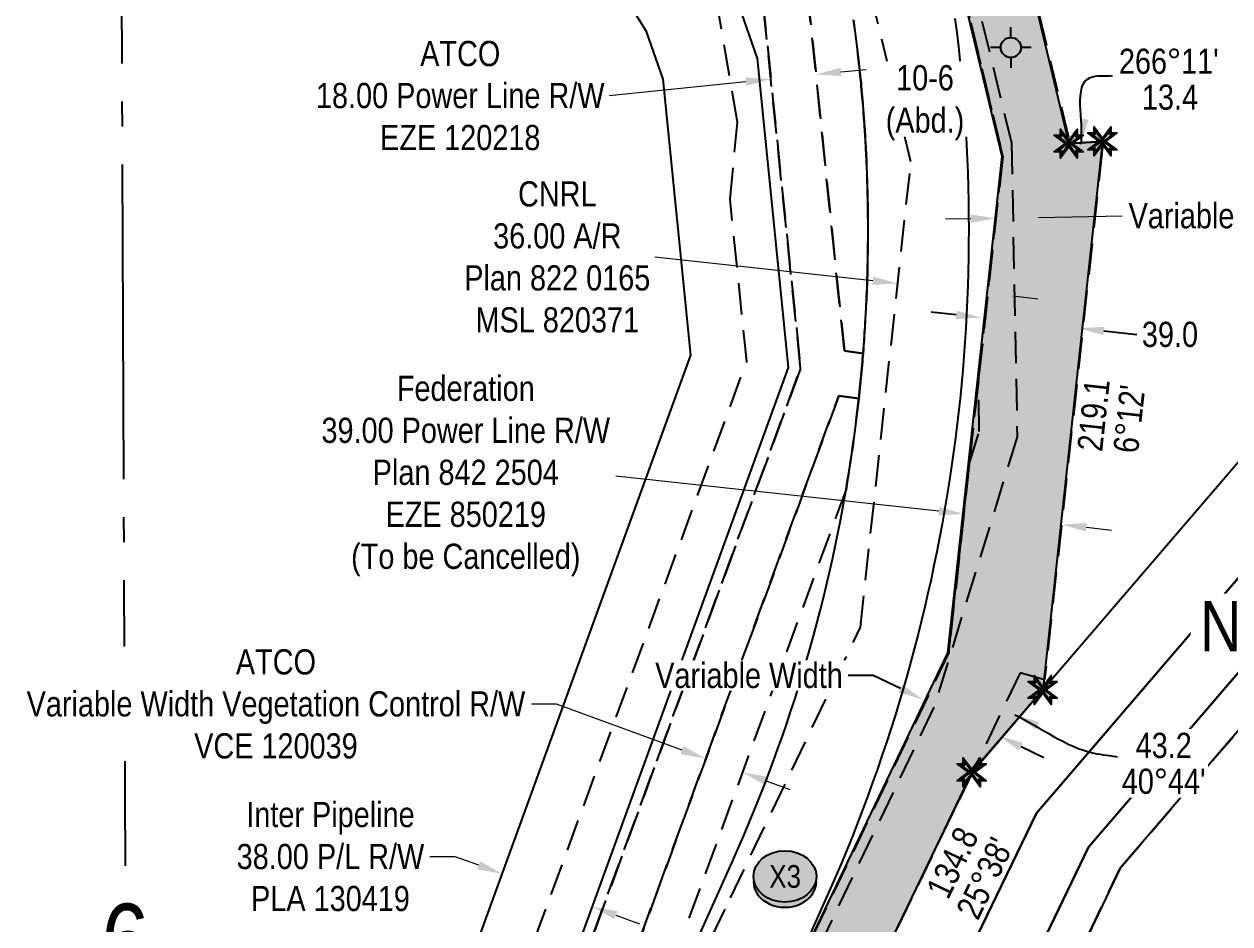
# Model space of a CAD drawing. Extents: x 516054 to 518684, y 6058562 to 6061257.
# Drawn here: x 516116.8 to 516595.6, y 6059493.9 to 6059851 of the extents above; entities that cross this region are included whole.
import ezdxf
from ezdxf.enums import TextEntityAlignment as Align

# ---------------------------------------------------------------- set-up
doc = ezdxf.new("R2010")
doc.units = 0
doc.header["$LTSCALE"] = 5
doc.header["$PDSIZE"] = 0.5
for name, pattern in [('foc-ACCESSROAD', [3.75, 2.5, -1.25]), ('foc-FLOWLINE', [3.75, 2.5, -1.25]), ('foc-QUARTERLINE', [33, 25, -3, 2, -3])]:
    doc.linetypes.add(name, pattern=pattern)
doc.layers.get('Defpoints').update_dxf_attribs({"color": 9})
for name, color, linetype in [('10', 1, 'Continuous'), ('9', 3, 'Continuous'), ('C-EZE', 13, 'foc-FLOWLINE'), ('C-SYMBOL', 7, 'Continuous'), ('F-AR', 190, 'foc-ACCESSROAD'), ('F-EZE', 190, 'foc-FLOWLINE'), ('F-RW', 190, 'Continuous'), ('F-VCE', 190, 'foc-FLOWLINE'), ('F-WS', 190, 'foc-ACCESSROAD'), ('F-WS-S', 190, 'Continuous'), ('L-BD1', 253, 'Continuous'), ('L-MON', 1, 'Continuous'), ('L-SECLBL', 7, 'Continuous'), ('L-SECQ', 8, 'foc-QUARTERLINE'), ('L-TITLEDB', 4, 'Continuous'), ('P-CROSSINGS', 250, 'Continuous'), ('P-PROPOSED', 10, 'Continuous'), ('P-PROPOSED-H', 21, 'Continuous'), ('P-TXT', 4, 'Continuous')]:
    doc.layers.add(name, color=color, linetype=linetype)
for name, color, linetype, lineweight in [('C-EZE-T', 13, 'Continuous', 9), ('F-AR-T', 190, 'Continuous', 9), ('F-RW-T', 190, 'Continuous', 9), ('F-VCE-T', 190, 'Continuous', 9), ('F-WS-T', 190, 'Continuous', 9)]:
    doc.layers.add(name, color=color, linetype=linetype, lineweight=lineweight)
doc.styles.add('175L', font='ARIALN.TTF', dxfattribs={"height": 20})
doc.styles.add('80CG', font='ARIALN.TTF', dxfattribs={"height": 10})
doc.styles.add('80L', font='ARIALN.TTF', dxfattribs={"height": 10})
doc.styles.add('Crossing', font='ARIALN.TTF', dxfattribs={"height": 10})
doc.styles.add('SIMPLEX', font='ARIALN.TTF')
doc.dimstyles.new('Compass 5 000', dxfattribs={"dimscale": 5, "dimtxt": 9, "dimasz": 2, "dimexe": 0.2, "dimexo": 0.0625, "dimgap": 0.5, "dimtad": 0, "dimtih": 1, "dimtoh": 1, "dimzin": 0, "dimdsep": 46, "dimtxsty": '80CG', "dimcen": 0.1, "dimse1": 1, "dimse2": 1, "dimclrd": 256, "dimclrt": 256, "dimaunit": 1, "dimadec": 4, "dimazin": 0, "dimtfac": 0.06, "dimtofl": 0, "dimtmove": 0, "dimatfit": 1, "dimfxl": 0.2, "dimtolj": 1, "dimtzin": 0, "dimlwd": -1, "dimarcsym": 0})

# ---------------------------------------------------------------- blocks, each defined once
blk = doc.blocks.new('L-SECLBL')
at = {"layer": '9', "color": 7}
for p, q in [((-5.08, -27.83), (-12.29, -27.83)), ((20.7, -27.83), (13.5, -27.83))]:
    blk.add_line(p, q, dxfattribs=at)
at = {"layer": '10', "color": 2, "style": 'SIMPLEX'}
blk.add_attdef('SEC', text='', height=30, dxfattribs=at).set_placement((0, 0), align=Align.MIDDLE)
at = {"layer": '10', "color": 5, "style": '80L'}
blk.add_attdef('TWP', text='', height=9.5, dxfattribs=at).set_placement((-14.43, -27.37), align=Align.MIDDLE_RIGHT)
blk.add_attdef('RGE', text='', height=9.5, dxfattribs=at).set_placement((3.62, -27.37), align=Align.MIDDLE_CENTER)
blk.add_attdef('MER', text='', height=9.5, dxfattribs=at).set_placement((23.17, -27.37), align=Align.MIDDLE_LEFT)
blk = doc.blocks.new('*D393')
at = {"layer": 'Defpoints', "color": 0, "transparency": 16777216}
for p in [(516463.76, 6059748.1), (516462.61, 6059737.54), (516498.37, 6059733.66)]:
    blk.add_point(p, dxfattribs=at)
at = {"layer": 'F-AR-T', "transparency": 16777216}
for p, q in [((516453.82, 6059749.19), (516367.32, 6059758.58)), ((516509.45, 6059743.14), (516519.4, 6059742.06))]:
    blk.add_line(p, q, dxfattribs=at)
for points in [[(516454, 6059750.84), (516453.64, 6059747.53), (516463.76, 6059748.1)], [(516509.64, 6059744.8), (516509.27, 6059741.48), (516499.51, 6059744.22)]]:
    blk.add_solid(points, dxfattribs=at)
at = {"layer": 'F-AR-T', "transparency": 16777216, "insert": (516328.55, 6059758.58), "char_height": 10, "attachment_point": 5, "style": '80CG'}
blk.add_mtext('\\A1;CNRL\\P36.00 A/R\\PPlan 822 0165\\PMSL 820371', dxfattribs=at)
blk = doc.blocks.new('*D381')
at = {"layer": 'Defpoints', "color": 0, "transparency": 16777216}
for p in [(516430.86, 6059834.99), (516412.97, 6059833.16), (516413.38, 6059829.22)]:
    blk.add_point(p, dxfattribs=at)
at = {"layer": 'F-RW-T', "transparency": 16777216}
for p, q in [((516441.21, 6059832.08), (516451.16, 6059833.1)), ((516403.43, 6059828.2), (516349.16, 6059822.63))]:
    blk.add_line(p, q, dxfattribs=at)
for points in [[(516441.04, 6059833.73), (516441.38, 6059830.42), (516431.26, 6059831.06)], [(516403.26, 6059829.86), (516403.6, 6059826.54), (516413.38, 6059829.22)]]:
    blk.add_solid(points, dxfattribs=at)
at = {"layer": 'F-RW-T', "transparency": 16777216, "insert": (516290.02, 6059822.63), "char_height": 10, "attachment_point": 5, "style": '80CG'}
blk.add_mtext('\\A1;ATCO\\P18.00 Power Line R/W\\PEZE 120218', dxfattribs=at)
blk = doc.blocks.new('*D383')
at = {"layer": 'Defpoints', "color": 0, "transparency": 16777216}
for p in [(516363.4, 6059669.4), (516399.08, 6059656.42), (516306.75, 6059513.71)]:
    blk.add_point(p, dxfattribs=at)
at = {"layer": 'F-RW-T', "transparency": 16777216}
for p, q in [((516287.95, 6059520.55), (516277.95, 6059520.55)), ((516297.35, 6059517.13), (516287.95, 6059520.55)), ((516351.82, 6059497.31), (516361.22, 6059493.89))]:
    blk.add_line(p, q, dxfattribs=at)
for points in [[(516297.92, 6059518.7), (516296.78, 6059515.56), (516306.75, 6059513.71)], [(516352.39, 6059498.88), (516351.25, 6059495.74), (516342.42, 6059500.73)]]:
    blk.add_solid(points, dxfattribs=at)
at = {"layer": 'F-RW-T', "transparency": 16777216, "insert": (516238.48, 6059520.55), "char_height": 10, "attachment_point": 5, "style": '80CG'}
blk.add_mtext('\\A1;Inter Pipeline\\P38.00 P/L R/W\\PPLA 130419', dxfattribs=at)
blk = doc.blocks.new('Gabd')
for p, q in [((0, 0.808), (0, 1.616)), ((-0.808, 0), (-1.616, 0)), ((1.616, 0), (0.808, 0)), ((0, -0.808), (0, -1.616))]:
    blk.add_line(p, q)
blk.add_circle((0, 0), 0.8)
blk = doc.blocks.new('*D416')
at = {"layer": 'Defpoints', "color": 0, "linetype": 'Continuous', "transparency": 16777216}
for p in [(516473.81, 6059582.94), (516473.92, 6059583.16), (516503.87, 6059568.79)]:
    blk.add_point(p, dxfattribs=at)
at = {"layer": 'P-TXT', "transparency": 16777216}
for p, q in [((516454.01, 6059592.44), (516444.01, 6059592.44)), ((516464.79, 6059587.26), (516454.01, 6059592.44)), ((516512.77, 6059564.24), (516521.79, 6059559.91))]:
    blk.add_line(p, q, dxfattribs=at)
at = {"layer": 'P-TXT', "linetype": 'Continuous', "transparency": 16777216}
for points in [[(516465.51, 6059588.77), (516464.07, 6059585.76), (516473.81, 6059582.94)], [(516513.49, 6059565.74), (516512.05, 6059562.74), (516503.76, 6059568.57)]]:
    blk.add_solid(points, dxfattribs=at)
at = {"layer": 'P-TXT', "linetype": 'Continuous', "transparency": 16777216, "insert": (516404.68, 6059592.44), "char_height": 10, "attachment_point": 5, "style": '80CG', "bg_fill": 3, "box_fill_scale": 1.1, "bg_fill_color": 256, "bg_fill_true_color": 13158600, "bg_fill_transparency": 0}
blk.add_mtext('\\A1;Variable Width', dxfattribs=at)
blk = doc.blocks.new('xing2')
h = blk.add_hatch(color=50)
h.dxf.hatch_style = 1
edge = h.paths.add_edge_path()
edge.add_ellipse((0, 0), major_axis=(-12.5, 0), ratio=0.816297, start_angle=0, end_angle=360)
h = blk.add_hatch(color=250)
h.dxf.hatch_style = 1
edge = h.paths.add_edge_path()
edge.add_ellipse((0, -2.05), major_axis=(-12.5, 0), ratio=0.816297, start_angle=0, end_angle=180)
edge.add_line((12.5, -2.05), (12.5, 0))
edge.add_ellipse((0, 0), major_axis=(-12.5, 0), ratio=0.816297, start_angle=0, end_angle=180, ccw=False)
edge.add_line((-12.5, 0), (-12.5, -2.05))
at = {"color": 250}
blk.add_ellipse((0, 0), major_axis=(-12.5, 0), ratio=0.816297, dxfattribs=at)
blk.add_ellipse((0, -2.05), major_axis=(-12.5, 0), ratio=0.816297, start_param=0, end_param=3.141593, dxfattribs=at)
at = {"color": 250, "style": 'Crossing'}
blk.add_attdef('CROSSING', text='', height=9, dxfattribs=at).set_placement((0.09, 0.02), align=Align.MIDDLE_CENTER)
at = {"color": 250, "style": 'Crossing', "flags": 1}
for tag, p in [('OWNER', (0.09, -12.49)), ('DESCRIPTION', (0.09, -25.77)), ('LOCATION', (0.09, -39.3)), ('DWG_REF', (0.09, -52.84))]:
    blk.add_attdef(tag, text='', height=9, dxfattribs=at).set_placement(p, align=Align.MIDDLE_CENTER)
blk = doc.blocks.new('*D427')
at = {"layer": 'Defpoints', "color": 0, "linetype": 'Continuous', "transparency": 16777216}
for p in [(516535.69, 6059730.33), (516496.38, 6059729.44), (516535.13, 6059725.22)]:
    blk.add_point(p, dxfattribs=at)
at = {"layer": 'P-TXT', "transparency": 16777216}
for p, q in [((516486.99, 6059735.63), (516477.05, 6059736.71)), ((516545.63, 6059729.24), (516558.72, 6059727.82))]:
    blk.add_line(p, q, dxfattribs=at)
at = {"layer": 'P-TXT', "linetype": 'Continuous', "transparency": 16777216}
for points in [[(516487.17, 6059737.28), (516486.81, 6059733.97), (516496.94, 6059734.54)], [(516545.81, 6059730.9), (516545.45, 6059727.59), (516535.69, 6059730.33)]]:
    blk.add_solid(points, dxfattribs=at)
at = {"layer": 'P-TXT', "linetype": 'Continuous', "transparency": 16777216, "insert": (516571.86, 6059727.82), "char_height": 10, "attachment_point": 5, "style": '80CG', "bg_fill": 3, "box_fill_scale": 1.1, "bg_fill_color": 256, "bg_fill_true_color": 13158600, "bg_fill_transparency": 0}
blk.add_mtext('\\A1;39.0', dxfattribs=at)
blk = doc.blocks.new('*D428')
at = {"layer": 'C-EZE-T', "transparency": 16777216}
for p, q in [((516480.07, 6059657.68), (516351.74, 6059671.63)), ((516538.73, 6059651.31), (516548.67, 6059650.23))]:
    blk.add_line(p, q, dxfattribs=at)
at = {"layer": 'C-EZE-T', "linetype": 'Continuous', "transparency": 16777216}
for points in [[(516480.25, 6059659.34), (516479.89, 6059656.03), (516490.01, 6059656.6)], [(516538.91, 6059652.97), (516538.55, 6059649.65), (516528.79, 6059652.39)]]:
    blk.add_solid(points, dxfattribs=at)
at = {"layer": 'Defpoints', "color": 0, "linetype": 'Continuous', "transparency": 16777216}
for p in [(516489.62, 6059653.02), (516490.01, 6059656.6), (516528.4, 6059648.81)]:
    blk.add_point(p, dxfattribs=at)
at = {"layer": 'C-EZE-T', "linetype": 'Continuous', "transparency": 16777216, "insert": (516292.21, 6059671.63), "char_height": 10, "attachment_point": 5, "style": '80CG'}
blk.add_mtext('\\A1;Federation\\P39.00 Power Line R/W\\PPlan 842 2504\\PEZE 850219\\P(To be Cancelled)', dxfattribs=at)
blk = doc.blocks.new('TEMP')
h = blk.add_hatch(color=255)
h.dxf.hatch_style = 1
h.paths.add_polyline_path([(-1.152, -0.666), (-0.666, -0.666), (-0.666, -1.152), (0, -0.251), (0.666, -1.152), (0.666, -0.666), (1.152, -0.666), (0.251, 0), (1.152, 0.666), (0.666, 0.666), (0.666, 1.152), (0, 0.251), (-0.666, 1.152), (-0.666, 0.666), (-1.152, 0.666), (-0.251, 0)])
h.paths.add_polyline_path([(0.566, 0.849), (0.566, 0.566), (0.849, 0.566), (0.083, 0), (0.849, -0.566), (0.566, -0.566), (0.566, -0.849), (0, -0.083), (-0.566, -0.849), (-0.566, -0.566), (-0.849, -0.566), (-0.083, 0), (-0.849, 0.566), (-0.566, 0.566), (-0.566, 0.849), (0, 0.083)], flags=16)
h = blk.add_hatch(color=1)
h.dxf.hatch_style = 1
h.paths.add_polyline_path([(-0.069, -0.01), (-0.083, 0), (-0.849, -0.566), (-0.566, -0.566), (-0.566, -0.849), (0.069, 0.01), (0.083, 0), (0.849, 0.566), (0.566, 0.566), (0.566, 0.849)])
h = blk.add_hatch(color=1)
h.dxf.hatch_style = 1
h.paths.add_polyline_path([(-0.083, 0), (-0.849, 0.566), (-0.566, 0.566), (-0.566, 0.849), (0, 0.083), (0.566, 0.849), (0.566, 0.566), (0.849, 0.566), (0.083, 0), (0.849, -0.566), (0.566, -0.566), (0.566, -0.849), (0, -0.083), (-0.566, -0.849), (-0.566, -0.566), (-0.849, -0.566)])
at = {"color": 1}
for p, q in [((-0.083, 0), (0.083, 0)), ((0, 0.083), (0, -0.083))]:
    blk.add_line(p, q, dxfattribs=at)
at = {"color": 255, "flags": 128}
blk.add_lwpolyline([(-0.251, 0), (-1.152, 0.666), (-0.666, 0.666), (-0.666, 1.152), (0, 0.251), (0.666, 1.152), (0.666, 0.666), (1.152, 0.666), (0.251, 0), (1.152, -0.666), (0.666, -0.666), (0.666, -1.152), (0, -0.251), (-0.666, -1.152), (-0.666, -0.666), (-1.152, -0.666)], close=True, dxfattribs=at)
at = {"color": 1, "flags": 128}
blk.add_lwpolyline([(-0.083, 0), (-0.849, 0.566), (-0.566, 0.566), (-0.566, 0.849), (0, 0.083), (0.566, 0.849), (0.566, 0.566), (0.849, 0.566), (0.083, 0), (0.849, -0.566), (0.566, -0.566), (0.566, -0.849), (0, -0.083), (-0.566, -0.849), (-0.566, -0.566), (-0.849, -0.566)], close=True, dxfattribs=at)
blk = doc.blocks.new('*D440')
at = {"layer": 'Defpoints', "color": 0, "linetype": 'Continuous', "transparency": 16777216}
for p in [(516386.93, 6059557.81), (516387.52, 6059559.42), (516401.47, 6059552.47)]:
    blk.add_point(p, dxfattribs=at)
at = {"layer": 'F-VCE-T', "transparency": 16777216}
for p, q in [((516328.26, 6059581.14), (516318.26, 6059581.14)), ((516378.13, 6059562.86), (516328.26, 6059581.14)), ((516411.46, 6059550.65), (516420.84, 6059547.21))]:
    blk.add_line(p, q, dxfattribs=at)
at = {"layer": 'F-VCE-T', "linetype": 'Continuous', "transparency": 16777216}
for points in [[(516378.7, 6059564.43), (516377.56, 6059561.3), (516387.52, 6059559.42)], [(516412.03, 6059552.21), (516410.88, 6059549.09), (516402.07, 6059554.09)]]:
    blk.add_solid(points, dxfattribs=at)
at = {"layer": 'F-VCE-T', "linetype": 'Continuous', "transparency": 16777216, "insert": (516216.83, 6059581.14), "char_height": 10, "attachment_point": 5, "style": '80CG', "bg_fill": 3, "box_fill_scale": 1.1, "bg_fill_color": 256, "bg_fill_true_color": 13158600, "bg_fill_transparency": 0}
blk.add_mtext('\\A1;ATCO\\PVariable Width Vegetation Control R/W\\PVCE 120039', dxfattribs=at)

msp = doc.modelspace()

# ---------------------------------------------------------------- hatches: boundary and pattern name
at = {"layer": 'P-PROPOSED-H', "linetype": 'Continuous'}
h = msp.add_hatch(color=256, dxfattribs=at)
h.dxf.hatch_style = 1
h.paths.add_polyline_path([(516340.305, 6058977.111), (516311.346, 6058978.348), (516319.045, 6059158.594), (516319.722, 6059174.434), (516322.783, 6059185.371), (516372.922, 6059364.514), (516376.97, 6059378.977), (516380.748, 6059386.85), (516381.824, 6059389.094), (516408.685, 6059445.072), (516466.989, 6059566.581), (516483.702, 6059601.413), (516505.15, 6059798.488), (516484.878, 6059883.301), (516467.369, 6059956.55), (516445.138, 6060049.555), (516480.754, 6060102.429), (516480.655, 6060117.492), (516520.634, 6060117.755), (516520.815, 6060090.34), (516515.878, 6060083.012), (516478.243, 6060027.139), (516493.616, 6059962.823), (516511.125, 6059889.575), (516531.67, 6059803.62), (516545.016, 6059804.51), (516521.32, 6059586.772), (516493.122, 6059554.041), (516434.818, 6059432.533), (516407.957, 6059376.554), (516406.881, 6059374.311), (516404.2, 6059368.724), (516400.835, 6059356.702), (516350.696, 6059177.559), (516348.538, 6059169.849), (516348.004, 6059157.357)])

# ---------------------------------------------------------------- linework, layer by layer
at = {"layer": 'C-EZE'}
for points in [[(516323.434, 6059188.053), (516366.55, 6059341.575), (516372.932, 6059364.303), (516377.102, 6059379.151), (516408.669, 6059444.779), (516429.764, 6059488.706), (516484.031, 6059601.606), (516492.16, 6059676.416), (516495.753, 6059709.482), (516505.445, 6059798.691), (516484.059, 6059888.118)], [(516511.157, 6059891.267), (516532.065, 6059803.855), (516545.413, 6059804.7), (516544.984, 6059801.193), (516522.078, 6059590.754), (516512.329, 6059593.537), (516493.558, 6059554.412), (516461.993, 6059488.926), (516447.065, 6059457.827), (516423.383, 6059408.541), (516406.931, 6059374.309), (516404.331, 6059368.899), (516348.449, 6059169.941)]]:
    msp.add_lwpolyline(points, dxfattribs=at)
at = {"layer": 'F-AR'}
for points in [[(516362.62, 6060391.721), (516387.059, 6060291.863), (516396.809, 6060251.885), (516399.016, 6060242.826), (516401.649, 6060231.924), (516409.842, 6060197.932), (516419.222, 6060159.054), (516445.424, 6060049.681), (516463.084, 6059975.826), (516467.269, 6059958.329), (516477.738, 6059914.551), (516484.059, 6059888.118), (516505.445, 6059798.691), (516495.753, 6059709.482), (516492.16, 6059676.416), (516484.031, 6059601.606), (516429.761, 6059488.707), (516408.669, 6059444.778), (516377.102, 6059379.151), (516372.932, 6059364.303), (516366.55, 6059341.575), (516323.434, 6059188.053)], [(516288.184, 6059195.61), (516338.291, 6059374.031), (516343.312, 6059391.91), (516376.242, 6059460.375), (516389.73, 6059488.434), (516397.335, 6059504.229), (516448.927, 6059611.625), (516469.001, 6059796.383), (516418.813, 6060006.253), (516410.431, 6060041.305), (516398.021, 6060093.109), (516394.29, 6060108.682), (516384.238, 6060150.643), (516377.452, 6060178.768), (516374.863, 6060189.497), (516364.015, 6060234.317), (516352.104, 6060283.268), (516350.061, 6060291.623), (516327.25, 6060384.884)]]:
    msp.add_lwpolyline(points, dxfattribs=at)
at = {"layer": 'F-EZE'}
for points in [[(516488.291, 6059888.61), (516508.915, 6059803.938), (516511.179, 6059687.25), (516478.134, 6059579.847), (516434.333, 6059488.738), (516400.812, 6059419.012), (516384.365, 6059384.774), (516366.55, 6059341.575), (516372.932, 6059364.303), (516377.102, 6059379.151), (516408.669, 6059444.778), (516429.761, 6059488.707), (516484.031, 6059601.606), (516492.16, 6059676.416), (516496.143, 6059689.362), (516495.753, 6059709.482), (516505.445, 6059798.691), (516484.059, 6059888.118)], [(516244.795, 6058682.103), (516271.794, 6059287.979), (516253.98, 6059291.562), (516257.521, 6059309.201), (516275.331, 6059305.619), (516315.851, 6059416.165), (516328.911, 6059451.799), (516342.221, 6059488.111), (516425.161, 6059714.401), (516408.187, 6059879.767)], [(516426.056, 6059881.879), (516442.539, 6059721.29), (516450.002, 6059720.354), (516449.81, 6059718.18), (516449.709, 6059717.084), (516449.324, 6059712.985), (516449.217, 6059711.856), (516448.826, 6059707.78), (516448.713, 6059706.621), (516448.294, 6059702.441), (516440.304, 6059703.438), (516361.431, 6059488.242), (516345.347, 6059444.362), (516332.256, 6059408.645), (516290.045, 6059293.484), (516286.317, 6059209.81), (516285.659, 6059205.929), (516285.15, 6059202.909), (516284.474, 6059198.846)]]:
    msp.add_lwpolyline(points, dxfattribs=at)
at = {"layer": 'F-RW'}
for points in [[(516382.549, 6058682.785), (516357.521, 6058682.661), (516378.236, 6059165.189), (516432.483, 6059358.294), (516434.122, 6059361.702), (516450.59, 6059395.936), (516495.345, 6059489.153), (516518.819, 6059537.86), (516544.475, 6059567.747), (516856.212, 6059931.132), (516944.38, 6059993.293), (516957.869, 6060002.803), (516957.902, 6059993.334), (516958.019, 6059960.086), (516845.259, 6059880.596), (516539.457, 6059524.28), (516522.701, 6059489.34), (516455.698, 6059349.657), (516403.011, 6059161.43), (516382.549, 6058682.785)], [(516397.559, 6058682.859), (516382.549, 6058682.785), (516403.011, 6059161.43), (516455.698, 6059349.657), (516522.701, 6059489.34), (516539.457, 6059524.281), (516845.259, 6059880.597), (516958.019, 6059960.086), (516958.083, 6059941.788), (516855.421, 6059869.418), (516552.12, 6059516.016), (516539.383, 6059489.454), (516469.782, 6059344.354), (516417.915, 6059159.058), (516397.559, 6058682.859)]]:
    msp.add_lwpolyline(points, close=True, dxfattribs=at)
for points in [[(516348.449, 6059169.941), (516404.331, 6059368.899), (516406.93, 6059374.309), (516423.379, 6059408.547), (516461.993, 6059488.926), (516493.558, 6059554.412), (516521.691, 6059587.205), (516869.996, 6059993.072)], [(516856.212, 6059931.132), (516544.475, 6059567.747), (516518.819, 6059537.86), (516495.345, 6059489.153), (516450.59, 6059395.936), (516434.122, 6059361.702), (516432.483, 6059358.294), (516378.236, 6059165.189)], [(516398.522, 6059864.573), (516407.909, 6059837.404), (516420.295, 6059714.759), (516337.81, 6059488.081), (516325.214, 6059453.472), (516328.911, 6059451.799), (516345.348, 6059444.361), (516359.495, 6059437.949), (516361.384, 6059437.095), (516349.495, 6059410.671), (516346.619, 6059404.284), (516345.815, 6059402.483), (516332.257, 6059408.643), (516315.852, 6059416.164), (516296.555, 6059424.999), (516277.595, 6059433.679), (516297.293, 6059487.807), (516381.634, 6059719.584), (516370.566, 6059829.185), (516364.038, 6059848.078), (516352.696, 6059866.184)]]:
    msp.add_lwpolyline(points, dxfattribs=at)
at = {"layer": 'F-RW-T'}
for p, q in [((516492.764, 6059773.801), (516482.77, 6059773.607)), ((516519.487, 6059774.32), (516552.927, 6059774.968))]:
    msp.add_line(p, q, dxfattribs=at)
at = {"layer": 'F-RW-T', "linetype": 'Continuous'}
for points in [[(516492.731, 6059775.467), (516492.796, 6059772.136), (516502.757, 6059773.995)], [(516519.454, 6059775.985), (516519.519, 6059772.654), (516509.494, 6059774.126)]]:
    msp.add_solid(points, dxfattribs=at)
at = {"layer": 'F-VCE'}
for points in [[(516408.187, 6059879.767), (516425.161, 6059714.401), (516342.221, 6059488.111), (516328.911, 6059451.799), (516315.851, 6059416.165), (516275.331, 6059305.619), (516257.521, 6059309.201), (516253.98, 6059291.562), (516271.794, 6059287.979), (516244.794, 6058682.103)], [(516446.178, 6059852.767), (516446.754, 6059848.261), (516446.852, 6059847.494), (516447.4, 6059843.053), (516447.502, 6059842.223), (516448.023, 6059837.848), (516448.129, 6059836.954), (516448.623, 6059832.645), (516448.733, 6059831.687), (516448.981, 6059829.43), (516449.157, 6059827.432), (516449.246, 6059826.404), (516449.596, 6059822.201), (516449.687, 6059821.109), (516450.013, 6059816.97), (516450.103, 6059815.814), (516450.379, 6059812.118), (516450.421, 6059811.552), (516450.497, 6059810.521), (516450.751, 6059806.913), (516450.792, 6059806.314), (516450.868, 6059805.229), (516451.078, 6059801.956), (516451.116, 6059801.074), (516451.164, 6059799.932), (516451.299, 6059796.482), (516451.324, 6059795.822), (516451.37, 6059794.625), (516451.487, 6059791.26), (516451.511, 6059790.57), (516451.554, 6059789.318), (516451.653, 6059786.037), (516451.675, 6059785.319), (516451.713, 6059784.011), (516451.797, 6059780.816), (516451.816, 6059780.068), (516451.85, 6059778.705), (516451.917, 6059775.595), (516451.932, 6059774.866), (516451.93, 6059773.4), (516451.914, 6059770.372), (516451.91, 6059769.565), (516451.901, 6059768.092), (516451.874, 6059765.148), (516451.865, 6059764.311), (516451.85, 6059762.784), (516451.81, 6059759.923), (516451.798, 6059759.057), (516451.775, 6059757.473), (516451.725, 6059754.699), (516451.708, 6059753.802), (516451.677, 6059752.164), (516451.617, 6059749.472), (516451.596, 6059748.548), (516451.574, 6059747.613), (516451.539, 6059746.857), (516451.411, 6059744.257), (516451.364, 6059743.304), (516451.277, 6059741.56), (516451.142, 6059739.045), (516451.089, 6059738.061), (516450.992, 6059736.261), (516450.851, 6059733.827), (516450.792, 6059732.817), (516450.683, 6059730.959), (516450.536, 6059728.611), (516450.471, 6059727.569), (516450.35, 6059725.657), (516450.199, 6059723.393), (516450.128, 6059722.322), (516450.128, 6059722.322), (516449.998, 6059720.355), (516442.539, 6059721.29), (516426.056, 6059881.879)], [(516245.248, 6059168.806), (516251.125, 6059301.25), (516296.554, 6059425.001), (516319.664, 6059487.958), (516403.77, 6059717.087), (516397.146, 6059781.616), (516400.051, 6059812.073), (516388.9, 6059877.488)], [(516361.431, 6059488.242), (516440.304, 6059703.438), (516448.29, 6059702.443), (516448.163, 6059701.395), (516447.671, 6059697.295), (516447.533, 6059696.184), (516447.028, 6059692.129), (516446.88, 6059690.971), (516446.363, 6059686.959), (516446.203, 6059685.753), (516446.018, 6059684.362), (516445.639, 6059681.802), (516445.449, 6059680.559), (516444.854, 6059676.658), (516444.652, 6059675.369), (516444.046, 6059671.511), (516443.831, 6059670.176), (516443.215, 6059666.361), (516377.972, 6059488.354)]]:
    msp.add_lwpolyline(points, dxfattribs=at)
at = {"layer": 'F-WS'}
msp.add_lwpolyline([(516962.784, 6058685.701), (516397.559, 6058682.859), (516404.048, 6058834.662), (516417.915, 6059159.058), (516420.925, 6059169.811), (516469.782, 6059344.354), (516539.383, 6059489.454), (516552.12, 6059516.016), (516855.421, 6059869.418), (516959.436, 6059554.055), (516959.651, 6059492.346), (516962.784, 6058685.701)], close=True, dxfattribs=at)
at = {"layer": 'L-SECQ'}
msp.add_line((516153.804, 6060290.354), (516156.898, 6059516.857), dxfattribs=at)
at = {"layer": 'L-TITLEDB'}
for points in [[(516384.434, 6059488.397), (516398.521, 6059519.623), (516400.652, 6059524.427), (516402.742, 6059529.248), (516404.791, 6059534.088), (516406.797, 6059538.945), (516408.762, 6059543.819), (516410.684, 6059548.71), (516412.564, 6059553.617), (516414.401, 6059558.541), (516416.197, 6059563.479), (516417.95, 6059568.434), (516419.66, 6059573.403), (516421.327, 6059578.386), (516422.951, 6059583.384), (516424.531, 6059588.396), (516426.069, 6059593.421), (516427.563, 6059598.46), (516429.014, 6059603.51), (516430.421, 6059608.574), (516431.784, 6059613.649), (516433.103, 6059618.736), (516434.379, 6059623.833), (516435.611, 6059628.943), (516436.798, 6059634.061), (516437.942, 6059639.191), (516439.04, 6059644.33), (516440.096, 6059649.478), (516441.106, 6059654.636), (516442.071, 6059659.801), (516442.992, 6059664.975), (516443.216, 6059666.36), (516443.851, 6059670.166), (516444.073, 6059671.498), (516444.683, 6059675.354), (516444.885, 6059676.643), (516445.47, 6059680.549), (516445.655, 6059681.794), (516446.212, 6059685.75), (516446.38, 6059686.952), (516446.909, 6059690.959), (516447.061, 6059692.116), (516447.561, 6059696.172), (516447.698, 6059697.285), (516448.169, 6059701.392), (516448.291, 6059702.452), (516448.723, 6059706.618), (516448.837, 6059707.777), (516449.231, 6059711.852), (516449.338, 6059712.98), (516449.717, 6059717.082), (516449.815, 6059718.179), (516449.997, 6059720.355), (516450.147, 6059722.319), (516450.228, 6059723.388), (516450.398, 6059725.649), (516450.528, 6059727.558), (516450.598, 6059728.6), (516450.755, 6059730.946), (516450.866, 6059732.803), (516450.924, 6059733.814), (516451.066, 6059736.247), (516451.157, 6059738.049), (516451.206, 6059739.033), (516451.33, 6059741.55), (516451.404, 6059743.297), (516451.442, 6059744.251), (516451.548, 6059746.855), (516451.604, 6059748.548), (516451.634, 6059749.472), (516451.72, 6059752.162), (516451.76, 6059753.8), (516451.782, 6059754.696), (516451.846, 6059757.47), (516451.871, 6059759.054), (516451.884, 6059759.92), (516451.926, 6059762.78), (516451.936, 6059764.307), (516451.942, 6059765.144), (516451.959, 6059768.089), (516451.957, 6059769.562), (516451.955, 6059770.37), (516451.946, 6059773.399), (516451.932, 6059774.817), (516451.923, 6059775.595), (516451.887, 6059778.708), (516451.861, 6059780.071), (516451.847, 6059780.82), (516451.782, 6059784.017), (516451.745, 6059785.325), (516451.725, 6059786.043), (516451.63, 6059789.324), (516451.584, 6059790.576), (516451.559, 6059791.266), (516451.432, 6059794.63), (516451.378, 6059795.827), (516451.348, 6059796.486), (516451.188, 6059799.934), (516451.127, 6059801.074), (516451.092, 6059801.705), (516450.898, 6059805.236), (516450.83, 6059806.322), (516450.792, 6059806.921), (516450.561, 6059810.534), (516450.488, 6059811.566), (516450.447, 6059812.133), (516450.18, 6059815.83), (516450.087, 6059816.987), (516449.751, 6059821.123), (516449.654, 6059822.214), (516449.276, 6059826.411), (516449.176, 6059827.437), (516448.756, 6059831.695), (516448.653, 6059832.656), (516448.189, 6059836.975), (516448.086, 6059837.871), (516447.576, 6059842.25), (516447.473, 6059843.079), (516446.918, 6059847.517), (516446.816, 6059848.283), (516446.213, 6059852.78)], [(516486.464, 6059853.315), (516487.165, 6059847.759), (516487.818, 6059842.198), (516488.423, 6059836.631), (516488.98, 6059831.059), (516489.489, 6059825.482), (516489.949, 6059819.901), (516490.362, 6059814.317), (516490.727, 6059808.729), (516491.043, 6059803.138), (516491.311, 6059797.544), (516491.531, 6059791.949), (516491.702, 6059786.352), (516491.826, 6059780.754), (516491.9, 6059775.155), (516491.927, 6059769.554), (516491.905, 6059763.955), (516491.836, 6059758.355), (516491.718, 6059752.757), (516491.552, 6059747.159), (516491.337, 6059741.564), (516491.074, 6059735.97), (516490.763, 6059730.379), (516490.404, 6059724.791), (516489.996, 6059719.206), (516489.54, 6059713.625), (516489.037, 6059708.048), (516488.485, 6059702.475), (516487.885, 6059696.908), (516487.237, 6059691.345), (516486.542, 6059685.789), (516485.798, 6059680.239), (516485.007, 6059674.695), (516484.168, 6059669.159), (516483.281, 6059663.629), (516482.346, 6059658.109), (516481.364, 6059652.595), (516480.335, 6059647.091), (516479.258, 6059641.596), (516478.133, 6059636.11), (516476.962, 6059630.634), (516475.743, 6059625.168), (516474.478, 6059619.713), (516473.152, 6059614.279), (516471.805, 6059608.838), (516470.398, 6059603.417), (516468.945, 6059598.009), (516467.445, 6059592.614), (516465.899, 6059587.233), (516464.307, 6059581.864), (516462.668, 6059576.509), (516460.983, 6059571.169), (516459.252, 6059565.844), (516457.475, 6059560.533), (516455.653, 6059555.237), (516453.785, 6059549.959), (516451.872, 6059544.696), (516449.913, 6059539.45), (516447.909, 6059534.221), (516445.86, 6059529.009), (516443.766, 6059523.816), (516441.628, 6059518.64), (516439.444, 6059513.484), (516437.217, 6059508.346), (516434.946, 6059503.228), (516428.412, 6059488.697)]]:
    msp.add_lwpolyline(points, dxfattribs=at)
at = {"layer": 'P-PROPOSED', "flags": 128}
for points in [[(516511.125, 6059889.575), (516531.67, 6059803.62), (516545.016, 6059804.51), (516521.32, 6059586.772), (516521.32, 6059586.772), (516493.122, 6059554.041), (516434.818, 6059432.533), (516407.957, 6059376.554), (516406.881, 6059374.311), (516404.2, 6059368.724), (516400.835, 6059356.702), (516350.696, 6059177.559)], [(516322.783, 6059185.371), (516372.922, 6059364.514), (516376.97, 6059378.977), (516380.748, 6059386.85), (516381.824, 6059389.094), (516408.685, 6059445.072), (516466.989, 6059566.581), (516483.702, 6059601.413), (516505.15, 6059798.488), (516484.878, 6059883.301)]]:
    msp.add_lwpolyline(points, dxfattribs=at)

# ---------------------------------------------------------------- block references
at = {"layer": 'F-WS-S', "color": 3, "xscale": 4.997525549999978, "yscale": 4.997525549999978, "zscale": 4.997525549999978}
msp.add_blockref('Gabd', (516508.645, 6059841.752), dxfattribs=at)
at = {"layer": 'L-MON', "linetype": 'Continuous', "xscale": 4.997505, "yscale": 4.997505, "zscale": 4.997505}
for p in [(516531.67, 6059803.62), (516545.016, 6059804.51)]:
    msp.add_blockref('TEMP', p, dxfattribs=at)
at = {"layer": 'L-SECLBL'}
msp.add_blockref('L-SECLBL', (516157.018, 6059486.857), dxfattribs=at).add_auto_attribs({'SEC': '6', 'TWP': '66', 'RGE': '5', 'MER': '4'})
at = {"layer": 'P-CROSSINGS', "color": 6, "linetype": 'Continuous', "xscale": 0.999501, "yscale": 0.999501, "zscale": 0.999501}
msp.add_blockref('xing2', (516418.935, 6059512.693), dxfattribs=at).add_auto_attribs({'CROSSING': 'X3'})

# ---------------------------------------------------------------- texts
at = {"layer": 'L-BD1', "linetype": 'Continuous', "style": '80L'}
for s, rotation, p in [('219.1', 83.7889, (516541.486, 6059695.843)), ("6°12'", 83.7889, (516555.645, 6059694.302)), ('134.8', 64.3667, (516485.427, 6059518.2)), ("25°38'", 64.3667, (516498.269, 6059512.038))]:
    msp.add_text(s, height=9.995, rotation=rotation, dxfattribs=at).set_placement(p, align=Align.MIDDLE)
at = {"layer": 'L-BD1', "linetype": 'Continuous', "insert": (516551.373, 6059841.31), "char_height": 9.99501, "width": 39.15276, "attachment_point": 1, "line_spacing_factor": 0.855, "style": '80L'}
msp.add_mtext("\\pi0.2102;266°11' \\P\\pi9.32911;13.4", dxfattribs=at)

# ---------------------------------------------------------------- dimensions: what is measured, and where the dimension line sits
at = {"layer": 'C-EZE-T', "linetype": 'Continuous'}
dim = msp.add_linear_dim(base=(516490.007, 6059656.603), p1=(516528.397, 6059648.808), p2=(516489.618, 6059653.022), angle=173.79864, text='Federation\\P39.00 Power Line R/W\\PPlan 842 2504\\PEZE 850219\\P(To be Cancelled)', dimstyle='Compass 5 000', dxfattribs=at)
dim.commit()
dim.dimension.update_dxf_attribs({"geometry": '*D428', "text_midpoint": (516292.215, 6059671.627), "dimtype": 161})
at = {"layer": 'F-AR-T'}
dim = msp.add_linear_dim(base=(516463.761, 6059748.105), p1=(516498.366, 6059733.656), p2=(516462.613, 6059737.541), angle=173.79887, text='CNRL\\P36.00 A/R\\PPlan 822 0165\\PMSL 820371', dimstyle='Compass 5 000', dxfattribs=at)
dim.commit()
dim.dimension.update_dxf_attribs({"geometry": '*D393', "text_midpoint": (516328.55, 6059758.584), "dimtype": 161})
at = {"layer": 'F-RW-T'}
for base, p1, p2, angle, text, picture, middle in [((516413.375, 6059829.22), (516430.859, 6059834.995), (516412.971, 6059833.158), 185.86073, 'ATCO\\P18.00 Power Line R/W\\PEZE 120218', '*D381', (516290.021, 6059822.628)), ((516306.748, 6059513.71), (516399.076, 6059656.423), (516363.403, 6059669.404), 160.00417, 'Inter Pipeline\\P38.00 P/L R/W\\PPLA 130419', '*D383', (516238.482, 6059520.549))]:
    dim = msp.add_linear_dim(base=base, p1=p1, p2=p2, angle=angle, text=text, dimstyle='Compass 5 000', dxfattribs=at)
    dim.commit()
    dim.dimension.update_dxf_attribs({"geometry": picture, "text_midpoint": middle, "dimtype": 161})

# ---------------------------------------------------------------- leaders
at = {"layer": 'L-BD1', "linetype": 'Continuous', "path_type": 1}
for points in [[(516536.562, 6059803.421), (516540.218, 6059829.894), (516548.996, 6059830.625)], [(516510.23, 6059576.896), (516541.638, 6059561.656), (516551.629, 6059560.15)]]:
    msp.add_leader(points, dimstyle='Compass 5 000', override={"dimgap": 0.5, "dimtad": 0}, dxfattribs=at)

# ---------------------------------------------------------------- next in the draw order: texts
at = {"layer": 'C-SYMBOL', "color": 3, "linetype": 'Continuous', "insert": (516721.17, 6059622.011), "char_height": 19.99002, "width": 276.28505, "attachment_point": 2, "style": '175L', "bg_fill": 3, "box_fill_scale": 1.15, "bg_fill_color": 256, "bg_fill_true_color": 256, "bg_fill_transparency": 0}
msp.add_mtext('N.E.1/4 Sec. 6-66-5-W.4M.', dxfattribs=at)
at = {"layer": 'F-RW-T', "linetype": 'Continuous', "insert": (516555.426, 6059779.983), "char_height": 9.99501, "width": 161.15829, "attachment_point": 1, "style": '80CG', "bg_fill": 3, "box_fill_scale": 1.15, "bg_fill_color": 256, "bg_fill_true_color": 256, "bg_fill_transparency": 0}
msp.add_mtext('Variable Width Power Line R/W', dxfattribs=at)
at = {"layer": 'F-WS-T', "linetype": 'Continuous', "insert": (516474.569, 6059834.76), "char_height": 9.99505, "width": 31.33418, "attachment_point": 2, "line_spacing_factor": 1.010232, "style": '80L', "bg_fill": 3, "box_fill_scale": 1.15, "bg_fill_color": 256, "bg_fill_true_color": 256, "bg_fill_transparency": 0}
msp.add_mtext('10-6 (Abd.)', dxfattribs=at)
at = {"layer": 'L-BD1', "linetype": 'Continuous', "insert": (516552.613, 6059569.731), "char_height": 9.99501, "width": 32.78486, "attachment_point": 1, "line_spacing_factor": 0.855, "style": '80L', "bg_fill": 3, "box_fill_scale": 1.15, "bg_fill_color": 256, "bg_fill_true_color": 256, "bg_fill_transparency": 0}
msp.add_mtext("\\pi5.61677;43.2\\P\\pi0.11474;40°44'", dxfattribs=at)

# ---------------------------------------------------------------- next in the draw order: dimensions: what is measured, and where the dimension line sits
at = {"layer": 'P-TXT', "linetype": 'Continuous'}
for base, p1, p2, angle, text, picture, middle in [((516535.687, 6059730.326), (516496.38, 6059729.441), (516535.132, 6059725.224), 353.7889, '39.0', '*D427', (516571.856, 6059727.82)), ((516473.809, 6059582.937), (516503.865, 6059568.791), (516473.917, 6059583.162), 154.3667, 'Variable Width', '*D416', (516404.682, 6059592.439))]:
    dim = msp.add_linear_dim(base=base, p1=p1, p2=p2, angle=angle, text=text, dimstyle='Compass 5 000', override={"dimtfill": 1}, dxfattribs=at)
    dim.commit()
    dim.dimension.update_dxf_attribs({"geometry": picture, "text_midpoint": middle, "dimtype": 161})

# ---------------------------------------------------------------- next in the draw order: block references
at = {"layer": 'L-MON', "linetype": 'Continuous', "xscale": 4.997505, "yscale": 4.997505, "zscale": 4.997505}
for p in [(516521.32, 6059586.772), (516493.122, 6059554.041)]:
    msp.add_blockref('TEMP', p, dxfattribs=at)

# ---------------------------------------------------------------- next in the draw order: dimensions: what is measured, and where the dimension line sits
at = {"layer": 'F-VCE-T', "linetype": 'Continuous'}
dim = msp.add_linear_dim(base=(516387.52, 6059559.423), p1=(516401.474, 6059552.474), p2=(516386.927, 6059557.805), angle=159.87121, text='ATCO\\PVariable Width Vegetation Control R/W\\PVCE 120039', dimstyle='Compass 5 000', override={"dimtfill": 1}, dxfattribs=at)
dim.commit()
dim.dimension.update_dxf_attribs({"geometry": '*D440', "text_midpoint": (516216.826, 6059581.143), "dimtype": 161})

doc.saveas('drawing.dxf')
